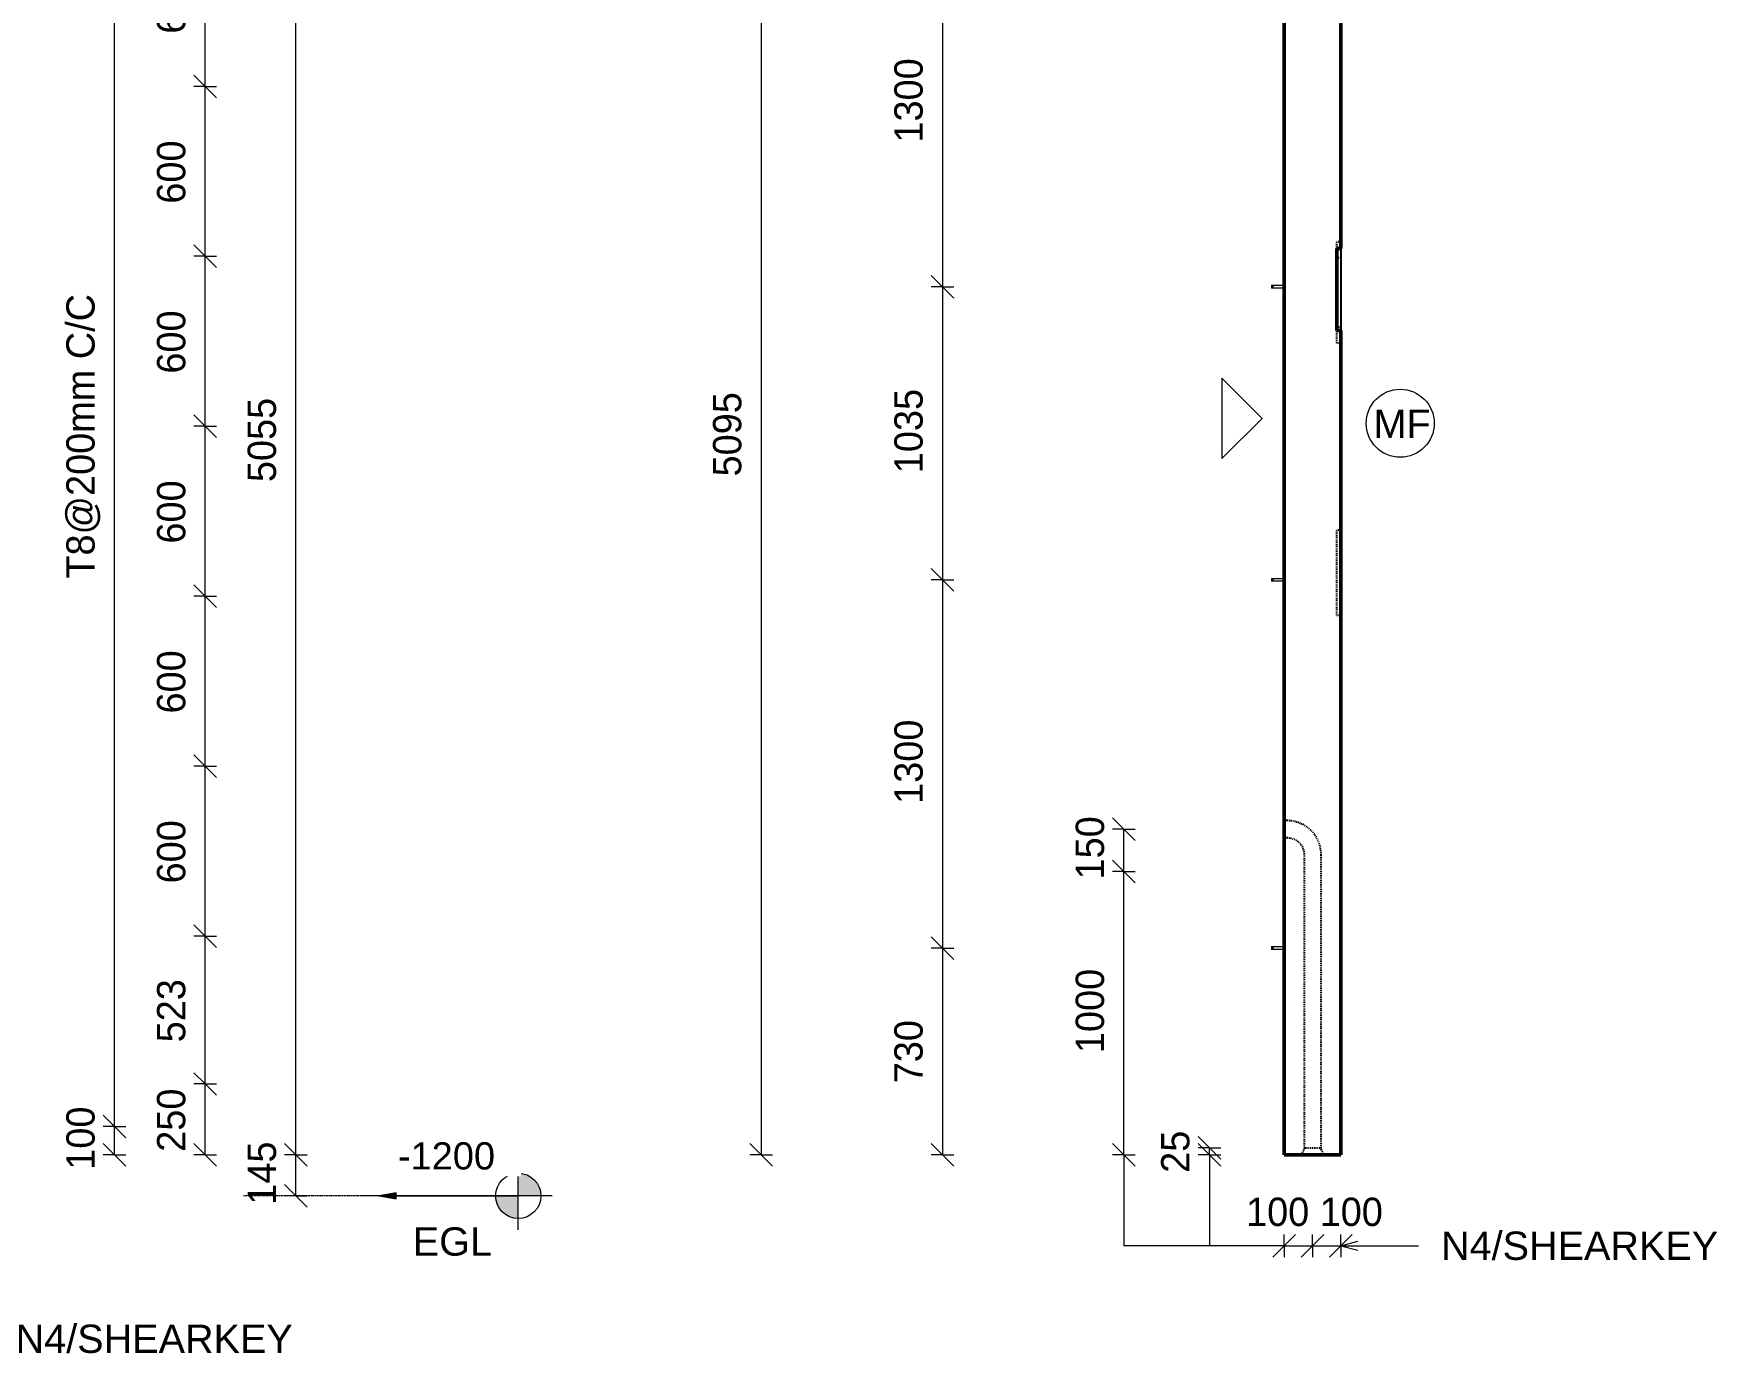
# Model space of a CAD drawing. Header units: millimetres. Extents: x 14477 to 26927, y -2096 to 7670.
# Drawn here: x 20985 to 26927, y -2096 to 2564 of the extents above; entities that cross this region are included whole.
import ezdxf

# ---------------------------------------------------------------- set-up
doc = ezdxf.new("R2010")
doc.units = ezdxf.units.MM
doc.linetypes.add('Dash', pattern=[6.36, 3.18, -3.18])
doc.linetypes.add('Overhead', pattern=[3.97, 2.38, -1.59])
for name, color, linetype, lineweight in [('A-ANNO-DIMS', 211, 'Continuous', 9), ('A-ANNO-DIMS-40', 211, 'Continuous', 9), ('A-DETL-THIN', 151, 'Continuous', 18), ('A-FLOR-OVHD', 1, 'Overhead', 18), ('A-GENM', 13, 'Continuous', 18), ('A-WALL', 113, 'Continuous', 25), ('A-WALL-HDLN', 110, 'Dash', 25), ('G-ANNO-DIMS', 111, 'Continuous', 9), ('G-ANNO-TEXT', 231, 'Continuous', 9)]:
    doc.layers.add(name, color=color, linetype=linetype, lineweight=lineweight)
doc.styles.add('Arial_1', font='arial.ttf', dxfattribs={"height": 100})
doc.styles.add('Arial_2', font='arial.ttf', dxfattribs={"height": 96})
doc.styles.add('Nirmala UI Semilight', font='NirmalaS.ttf', dxfattribs={"height": 100})
doc.dimstyles.new('Arrow_Filled_-_2_5_NI_UI', dxfattribs={"dimscale": 304.8, "dimtxt": 104.736395, "dimasz": 0.262467, "dimexe": 0.131234, "dimexo": 0.0625, "dimgap": 0.131234, "dimtad": 1, "dimdec": 0, "dimzin": 0, "dimdsep": 46, "dimtxsty": 'Nirmala UI Semilight', "dimblk1": 'OBLIQUE', "dimblk2": 'OBLIQUE', "dimsah": 1, "dimcen": 0.09, "dimazin": 0, "dimtfac": 1, "dimtdec": 4, "dimtix": 1, "dimtmove": 0, "dimatfit": 3, "dimfxl": 0.131234, "dimfxlon": 1, "dimtvp": 1, "dimtolj": 1, "dimtzin": 0, "dimarcsym": 2})
doc.dimstyles.new('Arrow_Filled_-_2_5_NI_UI_2', dxfattribs={"dimscale": 304.8, "dimtxt": 104.736395, "dimasz": 0.262467, "dimexe": 0.131234, "dimexo": 0.0625, "dimgap": 0.131234, "dimtad": 1, "dimdec": 0, "dimzin": 0, "dimdsep": 46, "dimtxsty": 'Nirmala UI Semilight', "dimblk1": 'OBLIQUE', "dimblk2": 'OBLIQUE', "dimsah": 1, "dimcen": 0.09, "dimazin": 0, "dimtfac": 1, "dimtdec": 4, "dimtix": 1, "dimtmove": 2, "dimatfit": 3, "dimfxl": 0.131234, "dimfxlon": 1, "dimtvp": 1, "dimtolj": 1, "dimtzin": 0, "dimarcsym": 2})

# ---------------------------------------------------------------- blocks, each defined once
blk = doc.blocks.new('RR spread anchor face based - RR-SA-2_5-200-1726821-Elevation Right')
at = {"layer": 'A-GENM'}
for p, q in [((12868.8, -660), (12873.8, -660)), ((12868.8, -660), (12868.8, -670)), ((12873.8, -670), (12868.8, -670)), ((12873.8, -660), (12913.8, -660)), ((12873.8, -660), (12873.8, -670)), ((12913.8, -670), (12873.8, -670))]:
    blk.add_line(p, q, dxfattribs=at)
blk = doc.blocks.new('DIMBLOCK48-Elevation Front')
at = {"layer": 'A-ANNO-DIMS-40'}
for p, q in [((21590.7, -1145), (21550.7, -1105)), ((21590.7, -1145), (21550.7, -1145)), ((21590.7, -1395), (21590.7, -1145)), ((21590.7, -1145), (21630.7, -1185)), ((21590.7, -1145), (21630.7, -1145)), ((21590.7, -1395), (21550.7, -1355)), ((21590.7, -1395), (21550.7, -1395)), ((21590.7, -1395), (21630.7, -1435)), ((21590.7, -1395), (21630.7, -1395))]:
    blk.add_line(p, q, dxfattribs=at)
at = {"layer": 'A-ANNO-DIMS-40', "color": 0, "insert": (21420.3, -1384.3), "char_height": 100, "width": 274.219, "attachment_point": 1, "rotation": 90, "line_spacing_factor": 1.142579, "style": 'Nirmala UI Semilight'}
blk.add_mtext('250', dxfattribs=at)
blk = doc.blocks.new('_Oblique')
at = {"color": 0, "linetype": 'ByBlock', "lineweight": -2}
blk.add_line((-0.5, -0.5), (0.5, 0.5), dxfattribs=at)
blk = doc.blocks.new('DIMBLOCK49-Elevation Front')
at = {"layer": 'A-ANNO-DIMS-40'}
for p, q in [((21590.7, -622.5), (21550.7, -582.5)), ((21590.7, -622.5), (21550.7, -622.5)), ((21590.7, -1145), (21590.7, -622.5)), ((21590.7, -622.5), (21630.7, -662.5)), ((21590.7, -622.5), (21630.7, -622.5)), ((21590.7, -1145), (21550.7, -1105)), ((21590.7, -1145), (21550.7, -1145)), ((21590.7, -1145), (21630.7, -1185)), ((21590.7, -1145), (21630.7, -1145))]:
    blk.add_line(p, q, dxfattribs=at)
at = {"layer": 'A-ANNO-DIMS-40', "color": 0, "insert": (21420.3, -998), "char_height": 100, "width": 274.219, "attachment_point": 1, "rotation": 90, "line_spacing_factor": 1.142579, "style": 'Nirmala UI Semilight'}
blk.add_mtext('523', dxfattribs=at)
blk = doc.blocks.new('DIMBLOCK50-Elevation Front')
at = {"layer": 'A-ANNO-DIMS-40'}
for p, q in [((21590.7, -22.5), (21550.7, 17.5)), ((21590.7, -22.5), (21550.7, -22.5)), ((21590.7, -622.5), (21590.7, -22.5)), ((21590.7, -22.5), (21630.7, -62.5)), ((21590.7, -22.5), (21630.7, -22.5)), ((21590.7, -622.5), (21550.7, -582.5)), ((21590.7, -622.5), (21550.7, -622.5)), ((21590.7, -622.5), (21630.7, -662.5)), ((21590.7, -622.5), (21630.7, -622.5))]:
    blk.add_line(p, q, dxfattribs=at)
at = {"layer": 'A-ANNO-DIMS-40', "color": 0, "insert": (21420.3, -436.8), "char_height": 100, "width": 274.219, "attachment_point": 1, "rotation": 90, "line_spacing_factor": 1.142579, "style": 'Nirmala UI Semilight'}
blk.add_mtext('600', dxfattribs=at)
blk = doc.blocks.new('DIMBLOCK51-Elevation Front')
at = {"layer": 'A-ANNO-DIMS-40'}
for p, q in [((21590.7, 577.5), (21550.7, 617.5)), ((21590.7, 577.5), (21550.7, 577.5)), ((21590.7, -22.5), (21590.7, 577.5)), ((21590.7, 577.5), (21630.7, 537.5)), ((21590.7, 577.5), (21630.7, 577.5)), ((21590.7, -22.5), (21550.7, 17.5)), ((21590.7, -22.5), (21550.7, -22.5)), ((21590.7, -22.5), (21630.7, -62.5)), ((21590.7, -22.5), (21630.7, -22.5))]:
    blk.add_line(p, q, dxfattribs=at)
at = {"layer": 'A-ANNO-DIMS-40', "color": 0, "insert": (21420.3, 163.2), "char_height": 100, "width": 274.219, "attachment_point": 1, "rotation": 90, "line_spacing_factor": 1.142579, "style": 'Nirmala UI Semilight'}
blk.add_mtext('600', dxfattribs=at)
blk = doc.blocks.new('DIMBLOCK52-Elevation Front')
at = {"layer": 'A-ANNO-DIMS-40'}
for p, q in [((21590.7, 1177.5), (21550.7, 1217.5)), ((21590.7, 1177.5), (21550.7, 1177.5)), ((21590.7, 577.5), (21590.7, 1177.5)), ((21590.7, 1177.5), (21630.7, 1137.5)), ((21590.7, 1177.5), (21630.7, 1177.5)), ((21590.7, 577.5), (21550.7, 617.5)), ((21590.7, 577.5), (21550.7, 577.5)), ((21590.7, 577.5), (21630.7, 537.5)), ((21590.7, 577.5), (21630.7, 577.5))]:
    blk.add_line(p, q, dxfattribs=at)
at = {"layer": 'A-ANNO-DIMS-40', "color": 0, "insert": (21420.3, 763.2), "char_height": 100, "width": 274.219, "attachment_point": 1, "rotation": 90, "line_spacing_factor": 1.142579, "style": 'Nirmala UI Semilight'}
blk.add_mtext('600', dxfattribs=at)
blk = doc.blocks.new('DIMBLOCK53-Elevation Front')
at = {"layer": 'A-ANNO-DIMS-40'}
for p, q in [((21590.7, 1777.5), (21550.7, 1817.5)), ((21590.7, 1777.5), (21550.7, 1777.5)), ((21590.7, 1177.5), (21590.7, 1777.5)), ((21590.7, 1777.5), (21630.7, 1737.5)), ((21590.7, 1777.5), (21630.7, 1777.5)), ((21590.7, 1177.5), (21550.7, 1217.5)), ((21590.7, 1177.5), (21550.7, 1177.5)), ((21590.7, 1177.5), (21630.7, 1137.5)), ((21590.7, 1177.5), (21630.7, 1177.5))]:
    blk.add_line(p, q, dxfattribs=at)
at = {"layer": 'A-ANNO-DIMS-40', "color": 0, "insert": (21420.3, 1363.2), "char_height": 100, "width": 274.219, "attachment_point": 1, "rotation": 90, "line_spacing_factor": 1.142579, "style": 'Nirmala UI Semilight'}
blk.add_mtext('600', dxfattribs=at)
blk = doc.blocks.new('DIMBLOCK54-Elevation Front')
at = {"layer": 'A-ANNO-DIMS-40'}
for p, q in [((21590.7, 2377.5), (21550.7, 2417.5)), ((21590.7, 2377.5), (21550.7, 2377.5)), ((21590.7, 1777.5), (21590.7, 2377.5)), ((21590.7, 2377.5), (21630.7, 2337.5)), ((21590.7, 2377.5), (21630.7, 2377.5)), ((21590.7, 1777.5), (21550.7, 1817.5)), ((21590.7, 1777.5), (21550.7, 1777.5)), ((21590.7, 1777.5), (21630.7, 1737.5)), ((21590.7, 1777.5), (21630.7, 1777.5))]:
    blk.add_line(p, q, dxfattribs=at)
at = {"layer": 'A-ANNO-DIMS-40', "color": 0, "insert": (21420.3, 1963.2), "char_height": 100, "width": 274.219, "attachment_point": 1, "rotation": 90, "line_spacing_factor": 1.142579, "style": 'Nirmala UI Semilight'}
blk.add_mtext('600', dxfattribs=at)
blk = doc.blocks.new('DIMBLOCK55-Elevation Front')
at = {"layer": 'A-ANNO-DIMS-40'}
for p, q in [((21590.7, 2977.5), (21550.7, 3017.5)), ((21590.7, 2977.5), (21550.7, 2977.5)), ((21590.7, 2377.5), (21590.7, 2977.5)), ((21590.7, 2977.5), (21630.7, 2937.5)), ((21590.7, 2977.5), (21630.7, 2977.5)), ((21590.7, 2377.5), (21550.7, 2417.5)), ((21590.7, 2377.5), (21550.7, 2377.5)), ((21590.7, 2377.5), (21630.7, 2337.5)), ((21590.7, 2377.5), (21630.7, 2377.5))]:
    blk.add_line(p, q, dxfattribs=at)
at = {"layer": 'A-ANNO-DIMS-40', "color": 0, "insert": (21420.3, 2563.2), "char_height": 100, "width": 274.219, "attachment_point": 1, "rotation": 90, "line_spacing_factor": 1.142579, "style": 'Nirmala UI Semilight'}
blk.add_mtext('600', dxfattribs=at)
blk = doc.blocks.new('DIMBLOCK58-Elevation Front')
at = {"layer": 'A-ANNO-DIMS-40'}
for p, q in [((21270.7, -1295), (21230.7, -1255)), ((21270.7, -1295), (21230.7, -1295)), ((21270.7, -1395), (21270.7, -1295)), ((21270.7, -1295), (21310.7, -1335)), ((21270.7, -1295), (21310.7, -1295)), ((21270.7, -1395), (21230.7, -1355)), ((21270.7, -1395), (21230.7, -1395)), ((21270.7, -1395), (21310.7, -1435)), ((21270.7, -1395), (21310.7, -1395))]:
    blk.add_line(p, q, dxfattribs=at)
at = {"layer": 'A-ANNO-DIMS-40', "color": 0, "insert": (21100.3, -1447.8), "char_height": 100, "width": 246.797, "attachment_point": 1, "rotation": 90, "line_spacing_factor": 1.142579, "style": 'Nirmala UI Semilight'}
blk.add_mtext('100', dxfattribs=at)
blk = doc.blocks.new('DIMBLOCK59-Elevation Front')
at = {"layer": 'A-ANNO-DIMS-40'}
for p, q in [((21270.7, 3600), (21230.7, 3640)), ((21270.7, 3600), (21230.7, 3600)), ((21270.7, -1295), (21270.7, 3600)), ((21270.7, 3600), (21310.7, 3560)), ((21270.7, 3600), (21310.7, 3600)), ((21270.7, -1295), (21230.7, -1255)), ((21270.7, -1295), (21230.7, -1295)), ((21270.7, -1295), (21310.7, -1335)), ((21270.7, -1295), (21310.7, -1295))]:
    blk.add_line(p, q, dxfattribs=at)
at = {"layer": 'A-ANNO-DIMS-40', "color": 0, "insert": (21100.3, 639.3), "char_height": 100, "width": 1231.7, "attachment_point": 1, "rotation": 90, "line_spacing_factor": 1.142579, "style": 'Nirmala UI Semilight'}
blk.add_mtext('T8@200mm C/C', dxfattribs=at)
blk = doc.blocks.new('DIMBLOCK70-Elevation Front')
at = {"layer": 'A-ANNO-DIMS-40'}
for p, q in [((21910.7, -1395), (21870.7, -1355)), ((21910.7, -1395), (21870.7, -1395)), ((21910.7, -1540), (21910.7, -1395)), ((21910.7, -1395), (21950.7, -1435)), ((21910.7, -1395), (21950.7, -1395)), ((21910.7, -1540), (21870.7, -1500)), ((21910.7, -1540), (21870.7, -1540)), ((21910.7, -1540), (21950.7, -1580)), ((21910.7, -1540), (21950.7, -1540))]:
    blk.add_line(p, q, dxfattribs=at)
at = {"layer": 'A-ANNO-DIMS-40', "color": 0, "insert": (21740.3, -1571.3), "char_height": 100, "width": 249.082, "attachment_point": 1, "rotation": 90, "line_spacing_factor": 1.142579, "style": 'Nirmala UI Semilight'}
blk.add_mtext('145', dxfattribs=at)
blk = doc.blocks.new('DIMBLOCK71-Elevation Front')
at = {"layer": 'A-ANNO-DIMS-40'}
for p, q in [((21910.7, 3660), (21870.7, 3700)), ((21910.7, 3660), (21870.7, 3660)), ((21910.7, -1395), (21910.7, 3660)), ((21910.7, 3660), (21950.7, 3620)), ((21910.7, 3660), (21950.7, 3660)), ((21910.7, -1395), (21870.7, -1355)), ((21910.7, -1395), (21870.7, -1395)), ((21910.7, -1395), (21950.7, -1435)), ((21910.7, -1395), (21950.7, -1395))]:
    blk.add_line(p, q, dxfattribs=at)
at = {"layer": 'A-ANNO-DIMS-40', "color": 0, "insert": (21740.3, 980.2), "char_height": 100, "width": 365.625, "attachment_point": 1, "rotation": 90, "line_spacing_factor": 1.142579, "style": 'Nirmala UI Semilight'}
blk.add_mtext('5055', dxfattribs=at)
blk = doc.blocks.new('Spot Elevations - M_Spot Elevation - Target Filled-10609-Elevation Front')
at = {"layer": 'G-ANNO-DIMS'}
h = blk.add_hatch(color=256, dxfattribs=at)
edge = h.paths.add_edge_path()
edge.add_line((22715.2, 3660), (22795.2, 3660))
edge.add_arc((22715.2, 3660), 80, 0, 90)
edge.add_line((22715.2, 3740), (22715.2, 3660))
h = blk.add_hatch(color=256, dxfattribs=at)
edge = h.paths.add_edge_path()
edge.add_line((22715.2, 3660), (22635.2, 3660))
edge.add_arc((22715.2, 3660), 80, 180, 270)
edge.add_line((22715.2, 3580), (22715.2, 3660))
for p, q in [((22715.2, 3540), (22715.2, 3780)), ((22835.2, 3660), (22155.2, 3660))]:
    blk.add_line(p, q, dxfattribs=at)
blk.add_circle((22715.2, 3660), 80, dxfattribs=at)
blk = doc.blocks.new('DIMBLOCK89-Elevation Right')
at = {"layer": 'A-ANNO-DIMS-40'}
for p, q in [((23553, 3700), (23513, 3740)), ((23553, 3700), (23513, 3700)), ((23553, 3700), (23553, -1395)), ((23553, 3700), (23593, 3660)), ((23553, 3700), (23593, 3700)), ((23553, -1395), (23513, -1355)), ((23553, -1395), (23513, -1395)), ((23553, -1395), (23593, -1435)), ((23553, -1395), (23593, -1395))]:
    blk.add_line(p, q, dxfattribs=at)
at = {"layer": 'A-ANNO-DIMS-40', "color": 0, "insert": (23382.5, 1000.2), "char_height": 100, "width": 365.625, "attachment_point": 1, "rotation": 90, "line_spacing_factor": 1.142579, "style": 'Nirmala UI Semilight'}
blk.add_mtext('5095', dxfattribs=at)
blk = doc.blocks.new('DIMBLOCK95-Elevation Right')
at = {"layer": 'A-ANNO-DIMS-40'}
for p, q in [((24193, 2970), (24153, 3010)), ((24193, 2970), (24153, 2970)), ((24193, 2970), (24193, 1670)), ((24193, 2970), (24233, 2930)), ((24193, 2970), (24233, 2970)), ((24193, 1670), (24153, 1710)), ((24193, 1670), (24153, 1670)), ((24193, 1670), (24233, 1630)), ((24193, 1670), (24233, 1670))]:
    blk.add_line(p, q, dxfattribs=at)
at = {"layer": 'A-ANNO-DIMS-40', "color": 0, "insert": (24022.5, 2179.1), "char_height": 100, "width": 338.203, "attachment_point": 1, "rotation": 90, "line_spacing_factor": 1.142579, "style": 'Nirmala UI Semilight'}
blk.add_mtext('1300', dxfattribs=at)
blk = doc.blocks.new('DIMBLOCK96-Elevation Right')
at = {"layer": 'A-ANNO-DIMS-40'}
for p, q in [((24193, 1670), (24153, 1710)), ((24193, 1670), (24153, 1670)), ((24193, 1670), (24193, 635)), ((24193, 1670), (24233, 1630)), ((24193, 1670), (24233, 1670)), ((24193, 635), (24153, 675)), ((24193, 635), (24153, 635)), ((24193, 635), (24233, 595)), ((24193, 635), (24233, 635))]:
    blk.add_line(p, q, dxfattribs=at)
at = {"layer": 'A-ANNO-DIMS-40', "color": 0, "insert": (24022.5, 1011.6), "char_height": 100, "width": 338.203, "attachment_point": 1, "rotation": 90, "line_spacing_factor": 1.142579, "style": 'Nirmala UI Semilight'}
blk.add_mtext('1035', dxfattribs=at)
blk = doc.blocks.new('DIMBLOCK97-Elevation Right')
at = {"layer": 'A-ANNO-DIMS-40'}
for p, q in [((24193, 635), (24153, 675)), ((24193, 635), (24153, 635)), ((24193, 635), (24193, -665)), ((24193, 635), (24233, 595)), ((24193, 635), (24233, 635)), ((24193, -665), (24153, -625)), ((24193, -665), (24153, -665)), ((24193, -665), (24233, -705)), ((24193, -665), (24233, -665))]:
    blk.add_line(p, q, dxfattribs=at)
at = {"layer": 'A-ANNO-DIMS-40', "color": 0, "insert": (24022.5, -155.9), "char_height": 100, "width": 338.203, "attachment_point": 1, "rotation": 90, "line_spacing_factor": 1.142579, "style": 'Nirmala UI Semilight'}
blk.add_mtext('1300', dxfattribs=at)
blk = doc.blocks.new('DIMBLOCK98-Elevation Right')
at = {"layer": 'A-ANNO-DIMS-40'}
for p, q in [((24193, -665), (24153, -625)), ((24193, -665), (24153, -665)), ((24193, -665), (24193, -1395)), ((24193, -665), (24233, -705)), ((24193, -665), (24233, -665)), ((24193, -1395), (24153, -1355)), ((24193, -1395), (24153, -1395)), ((24193, -1395), (24233, -1435)), ((24193, -1395), (24233, -1395))]:
    blk.add_line(p, q, dxfattribs=at)
at = {"layer": 'A-ANNO-DIMS-40', "color": 0, "insert": (24022.5, -1142.4), "char_height": 100, "width": 269.649, "attachment_point": 1, "rotation": 90, "line_spacing_factor": 1.142579, "style": 'Nirmala UI Semilight'}
blk.add_mtext('730', dxfattribs=at)
blk = doc.blocks.new('DIMBLOCK100-Elevation Right')
at = {"layer": 'A-ANNO-DIMS-40'}
for p, q in [((24833, -395), (24793, -355)), ((24833, -395), (24793, -395)), ((24833, -1395), (24833, -395)), ((24833, -395), (24873, -435)), ((24833, -395), (24873, -395)), ((24833, -1395), (24793, -1355)), ((24833, -1395), (24793, -1395)), ((24833, -1395), (24873, -1435)), ((24833, -1395), (24873, -1395))]:
    blk.add_line(p, q, dxfattribs=at)
at = {"layer": 'A-ANNO-DIMS-40', "color": 0, "insert": (24662.5, -1035.9), "char_height": 100, "width": 338.203, "attachment_point": 1, "rotation": 90, "line_spacing_factor": 1.142579, "style": 'Nirmala UI Semilight'}
blk.add_mtext('1000', dxfattribs=at)
blk = doc.blocks.new('DIMBLOCK101-Elevation Right')
at = {"layer": 'A-ANNO-DIMS-40'}
for p, q in [((24833, -245), (24793, -205)), ((24833, -245), (24793, -245)), ((24833, -395), (24833, -245)), ((24833, -245), (24873, -285)), ((24833, -245), (24873, -245)), ((24833, -395), (24793, -355)), ((24833, -395), (24793, -395)), ((24833, -395), (24873, -435)), ((24833, -395), (24873, -395))]:
    blk.add_line(p, q, dxfattribs=at)
at = {"layer": 'A-ANNO-DIMS-40', "color": 0, "insert": (24662.5, -422.8), "char_height": 100, "width": 246.797, "attachment_point": 1, "rotation": 90, "line_spacing_factor": 1.142579, "style": 'Nirmala UI Semilight'}
blk.add_mtext('150', dxfattribs=at)
blk = doc.blocks.new('DIMBLOCK102-Elevation Right')
at = {"layer": 'A-ANNO-DIMS-40'}
for p, q in [((25134.5, -1370), (25094.5, -1330)), ((25134.5, -1395), (25094.5, -1355)), ((25134.5, -1370), (25094.5, -1370)), ((25134.5, -1395), (25094.5, -1395)), ((25134.5, -1395), (25134.5, -1370)), ((25134.5, -1370), (25174.5, -1410)), ((25134.5, -1370), (25174.5, -1370)), ((25134.5, -1395), (25174.5, -1435)), ((25134.5, -1395), (25174.5, -1395))]:
    blk.add_line(p, q, dxfattribs=at)
at = {"layer": 'A-ANNO-DIMS-40', "color": 0, "insert": (24964, -1458.7), "char_height": 100, "width": 182.813, "attachment_point": 1, "rotation": 90, "line_spacing_factor": 1.142579, "style": 'Nirmala UI Semilight'}
blk.add_mtext('25', dxfattribs=at)
blk = doc.blocks.new('DIMBLOCK103-Elevation Right')
at = {"layer": 'A-ANNO-DIMS-40'}
for p, q in [((25398.6, -1716.7), (25358.6, -1756.7)), ((25398.6, -1716.7), (25438.6, -1676.7)), ((25398.6, -1716.7), (25398.6, -1676.7)), ((25398.6, -1716.7), (25498.6, -1716.7)), ((25398.6, -1716.7), (25398.6, -1756.7)), ((25498.6, -1716.7), (25458.6, -1756.7)), ((25498.6, -1716.7), (25538.6, -1676.7)), ((25498.6, -1716.7), (25498.6, -1676.7)), ((25498.6, -1716.7), (25498.6, -1756.7))]:
    blk.add_line(p, q, dxfattribs=at)
at = {"layer": 'A-ANNO-DIMS-40', "color": 0, "insert": (25263.8, -1546.3), "char_height": 100, "width": 246.797, "attachment_point": 1, "line_spacing_factor": 1.142579, "style": 'Nirmala UI Semilight'}
blk.add_mtext('100', dxfattribs=at)
blk = doc.blocks.new('DIMBLOCK104-Elevation Right')
at = {"layer": 'A-ANNO-DIMS-40'}
for p, q in [((25498.6, -1716.7), (25458.6, -1756.7)), ((25498.6, -1716.7), (25538.6, -1676.7)), ((25498.6, -1716.7), (25498.6, -1676.7)), ((25498.6, -1716.7), (25598.6, -1716.7)), ((25498.6, -1716.7), (25498.6, -1756.7)), ((25598.6, -1716.7), (25558.6, -1756.7)), ((25598.6, -1716.7), (25638.6, -1676.7)), ((25598.6, -1716.7), (25598.6, -1676.7)), ((25598.6, -1716.7), (25598.6, -1756.7))]:
    blk.add_line(p, q, dxfattribs=at)
at = {"layer": 'A-ANNO-DIMS-40', "color": 0, "insert": (25523.5, -1546.3), "char_height": 100, "width": 246.797, "attachment_point": 1, "line_spacing_factor": 1.142579, "style": 'Nirmala UI Semilight'}
blk.add_mtext('100', dxfattribs=at)

msp = doc.modelspace()

# ---------------------------------------------------------------- hatches: boundary and pattern name
at = {"layer": 'G-ANNO-DIMS'}
msp.add_hatch(color=256, dxfattribs=at).paths.add_polyline_path([(22204.6, -1540), (22264.6, -1550.6), (22264.6, -1529.4)])

# ---------------------------------------------------------------- linework, layer by layer
at = {"layer": 'A-DETL-THIN'}
for p, q in [((25178.6, 1346.6), (25178.6, 1063.8)), ((25320.1, 1205.2), (25178.6, 1346.6)), ((25178.6, 1063.8), (25320.1, 1205.2)), ((24833, -1395), (24833, -1716.7)), ((25134.5, -1395), (25134.5, -1716.7)), ((25398.6, -1716.7), (24833, -1716.7))]:
    msp.add_line(p, q, dxfattribs=at)
msp.add_circle((25807.8, 1187.9), 120, dxfattribs=at)
at = {"layer": 'A-FLOR-OVHD'}
msp.add_line((22204.6, -1540), (21724.6, -1540), dxfattribs=at)
at = {"layer": 'A-WALL', "lineweight": 50}
for p, q in [((25598.6, 1805), (25598.6, 3650.4)), ((25398.6, 3622), (25398.6, -1395)), ((25583.6, 1514.9), (25583.6, 1805)), ((25583.6, 1805), (25598.6, 1805)), ((25598.6, 1514.9), (25583.6, 1514.9)), ((25598.6, -1395), (25598.6, 1514.9)), ((25398.6, -1395), (25598.6, -1395))]:
    msp.add_line(p, q, dxfattribs=at)
at = {"layer": 'A-WALL'}
msp.add_line((25598.6, 1805), (25598.6, 1514.9), dxfattribs=at)
at = {"layer": 'A-WALL-HDLN'}
for p, q in [((25598.6, 1828.9), (25583.6, 1828.9)), ((25583.6, 1805.6), (25583.6, 1828.9)), ((25598.6, 1772.2), (25583.6, 1772.2)), ((25583.6, 1528.9), (25598.6, 1528.9)), ((25583.6, 1472.2), (25583.6, 1514.7)), ((25583.6, 1472.2), (25598.6, 1472.2)), ((25598.6, 810), (25583.6, 810)), ((25583.6, 510), (25583.6, 810)), ((25583.6, 510), (25598.6, 510)), ((25408.6, -215), (25398.6, -215)), ((25398.6, -275), (25408.6, -275)), ((25468.6, -335), (25468.6, -1376.3)), ((25528.6, -1376.3), (25528.6, -335)), ((25461.2, -1395), (25468.6, -1376.3)), ((25471.1, -1370), (25526.1, -1370)), ((25528.7, -1376.3), (25536.1, -1395))]:
    msp.add_line(p, q, dxfattribs=at)
at = {"layer": 'A-WALL-HDLN', "flags": 128}
for points in [[(25528.6, -335), (25528.6, -330.2), (25528.3, -325.4), (25527.8, -320.6), (25527.1, -315.9), (25526.3, -311.2), (25525.2, -306.5), (25524, -301.8), (25522.6, -297.3), (25521, -292.7), (25519.2, -288.3), (25517.2, -283.9), (25515.1, -279.6), (25512.8, -275.4), (25510.3, -271.3), (25507.7, -267.2), (25504.9, -263.3), (25502, -259.5), (25498.9, -255.9), (25495.6, -252.3), (25492.3, -248.9), (25488.7, -245.6), (25485.1, -242.5), (25481.3, -239.5), (25477.5, -236.7), (25473.5, -234), (25469.4, -231.5), (25465.2, -229.2), (25460.9, -227), (25456.6, -225), (25452.1, -223.2), (25447.6, -221.5), (25443.1, -220), (25438.4, -218.8), (25433.8, -217.7), (25429, -216.7), (25424.3, -216), (25419.5, -215.5), (25414.7, -215.2), (25409.9, -215), (25408.6, -215)], [(25408.6, -275), (25411, -275), (25413.4, -275.2), (25415.8, -275.4), (25418.2, -275.8), (25420.6, -276.2), (25422.9, -276.7), (25425.2, -277.3), (25427.5, -278), (25429.8, -278.8), (25432, -279.7), (25434.2, -280.7), (25436.4, -281.8), (25438.5, -282.9), (25440.5, -284.2), (25442.5, -285.5), (25444.5, -286.9), (25446.4, -288.3), (25448.2, -289.9), (25450, -291.5), (25451.7, -293.2), (25453.3, -295), (25454.9, -296.8), (25456.4, -298.7), (25457.8, -300.6), (25459.1, -302.6), (25460.4, -304.6), (25461.6, -306.7), (25462.7, -308.9), (25463.7, -311), (25464.6, -313.3), (25465.4, -315.5), (25466.1, -317.8), (25466.8, -320.1), (25467.3, -322.4), (25467.8, -324.8), (25468.1, -327.2), (25468.4, -329.6), (25468.6, -332), (25468.6, -334.4), (25468.6, -335)], [(25471.1, -1370), (25470.1, -1372.7), (25469.3, -1374.7), (25468.8, -1375.9), (25468.7, -1376.2)], [(25528.6, -1376.2), (25528.5, -1375.9), (25528, -1374.7), (25527.2, -1372.7), (25526.1, -1370)]]:
    msp.add_lwpolyline(points, dxfattribs=at)
at = {"layer": 'G-ANNO-DIMS'}
for p, q in [((22264.6, -1529.4), (22204.6, -1540)), ((22204.6, -1540), (22264.6, -1550.6)), ((22204.6, -1540), (22518.4, -1540)), ((22264.6, -1550.6), (22264.6, -1529.4)), ((22518.4, -1540), (22695.4, -1540))]:
    msp.add_line(p, q, dxfattribs=at)
at = {"layer": 'G-ANNO-TEXT', "color": 7}
for q in [(25658.6, -1699.9), (25658.6, -1732), (25871.9, -1716)]:
    msp.add_line((25598.6, -1716), q, dxfattribs=at)

# ---------------------------------------------------------------- block references
at = {"layer": 'A-GENM'}
for p in [(12484.8, 2335), (12484.8, 1300), (12484.8, 0)]:
    msp.add_blockref('RR spread anchor face based - RR-SA-2_5-200-1726821-Elevation Right', p, dxfattribs=at)
at = {"layer": 'G-ANNO-DIMS'}
msp.add_blockref('Spot Elevations - M_Spot Elevation - Target Filled-10609-Elevation Front', (-19.9, -5200), dxfattribs=at)

# ---------------------------------------------------------------- texts
at = {"layer": 'G-ANNO-TEXT', "color": 7, "char_height": 100, "attachment_point": 1, "style": 'Arial_1'}
for s, insert, width in [('MF', (25713.7, 1236.3), 240.506), ('EGL', (22323, -1651.1), 336.709), ('N4/SHEARKEY', (25951.9, -1666), 1180.084), ('N4/SHEARKEY', (20921.4, -1994.6), 1180.084)]:
    msp.add_mtext(s, dxfattribs=dict(at, insert=insert, width=width))

# ---------------------------------------------------------------- dimensions: what is measured, and where the dimension line sits
at = {"layer": 'A-ANNO-DIMS'}
for base, p1, p2, override, picture, middle in [((21910.7, 3660), (21870.7, -1395), (21870.7, 3660), {"dimpost": '<>', "dimfxl": 5055}, 'DIMBLOCK71-Elevation Front', (21819, 1132.5)), ((23553, -1395), (23593, 3700), (23593, -1395), {"dimpost": '<>', "dimfxl": 5095}, 'DIMBLOCK89-Elevation Right', (23461.3, 1152.5)), ((21590.7, 2977.5), (21550.7, 2377.5), (21550.7, 2977.5), {"dimpost": '<>', "dimfxl": 600}, 'DIMBLOCK55-Elevation Front', (21499, 2677.5)), ((24193, 1670), (24233, 2970), (24233, 1670), {"dimpost": '<>', "dimfxl": 1300}, 'DIMBLOCK95-Elevation Right', (24101, 2320)), ((21590.7, 2377.5), (21550.7, 1777.5), (21550.7, 2377.5), {"dimpost": '<>', "dimfxl": 600}, 'DIMBLOCK54-Elevation Front', (21499, 2077.5)), ((21590.7, 1777.5), (21550.7, 1177.5), (21550.7, 1777.5), {"dimpost": '<>', "dimfxl": 600}, 'DIMBLOCK53-Elevation Front', (21499, 1477.5)), ((24193, 635), (24233, 1670), (24233, 635), {"dimpost": '<>', "dimfxl": 1035}, 'DIMBLOCK96-Elevation Right', (24101, 1152.5)), ((21590.7, 1177.5), (21550.7, 577.5), (21550.7, 1177.5), {"dimpost": '<>', "dimfxl": 600}, 'DIMBLOCK52-Elevation Front', (21499, 877.5)), ((24193, -665), (24233, 635), (24233, -665), {"dimpost": '<>', "dimfxl": 1300}, 'DIMBLOCK97-Elevation Right', (24101, -15)), ((21590.7, 577.5), (21550.7, -22.5), (21550.7, 577.5), {"dimpost": '<>', "dimfxl": 600}, 'DIMBLOCK51-Elevation Front', (21499, 277.5)), ((21590.7, -22.5), (21550.7, -622.5), (21550.7, -22.5), {"dimpost": '<>', "dimfxl": 600}, 'DIMBLOCK50-Elevation Front', (21499, -322.5)), ((24833, -245), (24873, -395), (24873, -245), {"dimpost": '<>', "dimfxl": 150}, 'DIMBLOCK101-Elevation Right', (24741.1, -320)), ((24833, -395), (24873, -1395), (24873, -395), {"dimpost": '<>', "dimfxl": 1000}, 'DIMBLOCK100-Elevation Right', (24741.1, -895)), ((21590.7188429, -622.5), (21550.7188429, -1145), (21550.7188429, -622.5), {"dimpost": '<>', "dimfxl": 522.5}, 'DIMBLOCK49-Elevation Front', (21499.0103351, -883.75)), ((24193, -1395), (24233, -665), (24233, -1395), {"dimpost": '<>', "dimfxl": 730}, 'DIMBLOCK98-Elevation Right', (24101.3, -1030)), ((21590.7, -1145), (21550.7, -1395), (21550.7, -1145), {"dimpost": '<>', "dimfxl": 250}, 'DIMBLOCK48-Elevation Front', (21499, -1270)), ((21270.7, -1295), (21230.7, -1395), (21230.7, -1295), {"dimpost": '<>', "dimfxl": 100}, 'DIMBLOCK58-Elevation Front', (21178.8, -1345)), ((25134.5, -1370), (25174.5, -1395), (25174.5, -1370), {"dimpost": '<>', "dimfxl": 25}, 'DIMBLOCK102-Elevation Right', (25042.8, -1382.5)), ((21910.7, -1395), (21870.7, -1540), (21870.7, -1395), {"dimpost": '<>', "dimfxl": 145}, 'DIMBLOCK70-Elevation Front', (21818.8, -1467.5))]:
    dim = msp.add_linear_dim(base=base, p1=p1, p2=p2, angle=90, dimstyle='Arrow_Filled_-_2_5_NI_UI', override=override, dxfattribs=at)
    dim.commit()
    dim.dimension.update_dxf_attribs({"geometry": picture, "text_midpoint": middle})
dim = msp.add_linear_dim(base=(21270.7, 3600), p1=(21230.7, -1295), p2=(21230.7, 3600), angle=90, text='T8@200mm C/C', dimstyle='Arrow_Filled_-_2_5_NI_UI', override={"dimpost": '<>', "dimfxl": 4895}, dxfattribs=at)
dim.commit()
dim.dimension.update_dxf_attribs({"geometry": 'DIMBLOCK59-Elevation Front', "text_midpoint": (21171.6, 1152.5)})
for base, p1, p2, picture, middle in [((25498.6, -1716.7), (25398.6, -1676.7), (25498.6, -1676.7), 'DIMBLOCK103-Elevation Right', (25387.2, -1612.9)), ((25598.6, -1716.7), (25498.6, -1676.7), (25598.6, -1676.7), 'DIMBLOCK104-Elevation Right', (25646.9, -1612.9))]:
    dim = msp.add_linear_dim(base=base, p1=p1, p2=p2, dimstyle='Arrow_Filled_-_2_5_NI_UI_2', override={"dimpost": '<>', "dimfxl": 100}, dxfattribs=at)
    dim.commit()
    dim.dimension.update_dxf_attribs({"geometry": picture, "text_midpoint": middle, "dimtype": 160})

# ---------------------------------------------------------------- next in the draw order: texts
at = {"layer": 'G-ANNO-DIMS', "insert": (22270.5, -1350.8), "char_height": 96, "width": 410.187, "attachment_point": 1, "line_spacing_factor": 0.941778, "style": 'Arial_2', "bg_fill": 3, "box_fill_scale": 1.25, "bg_fill_color": 256, "bg_fill_true_color": 13158600, "bg_fill_transparency": 0}
msp.add_mtext('-1200', dxfattribs=at)

doc.saveas('drawing.dxf')
